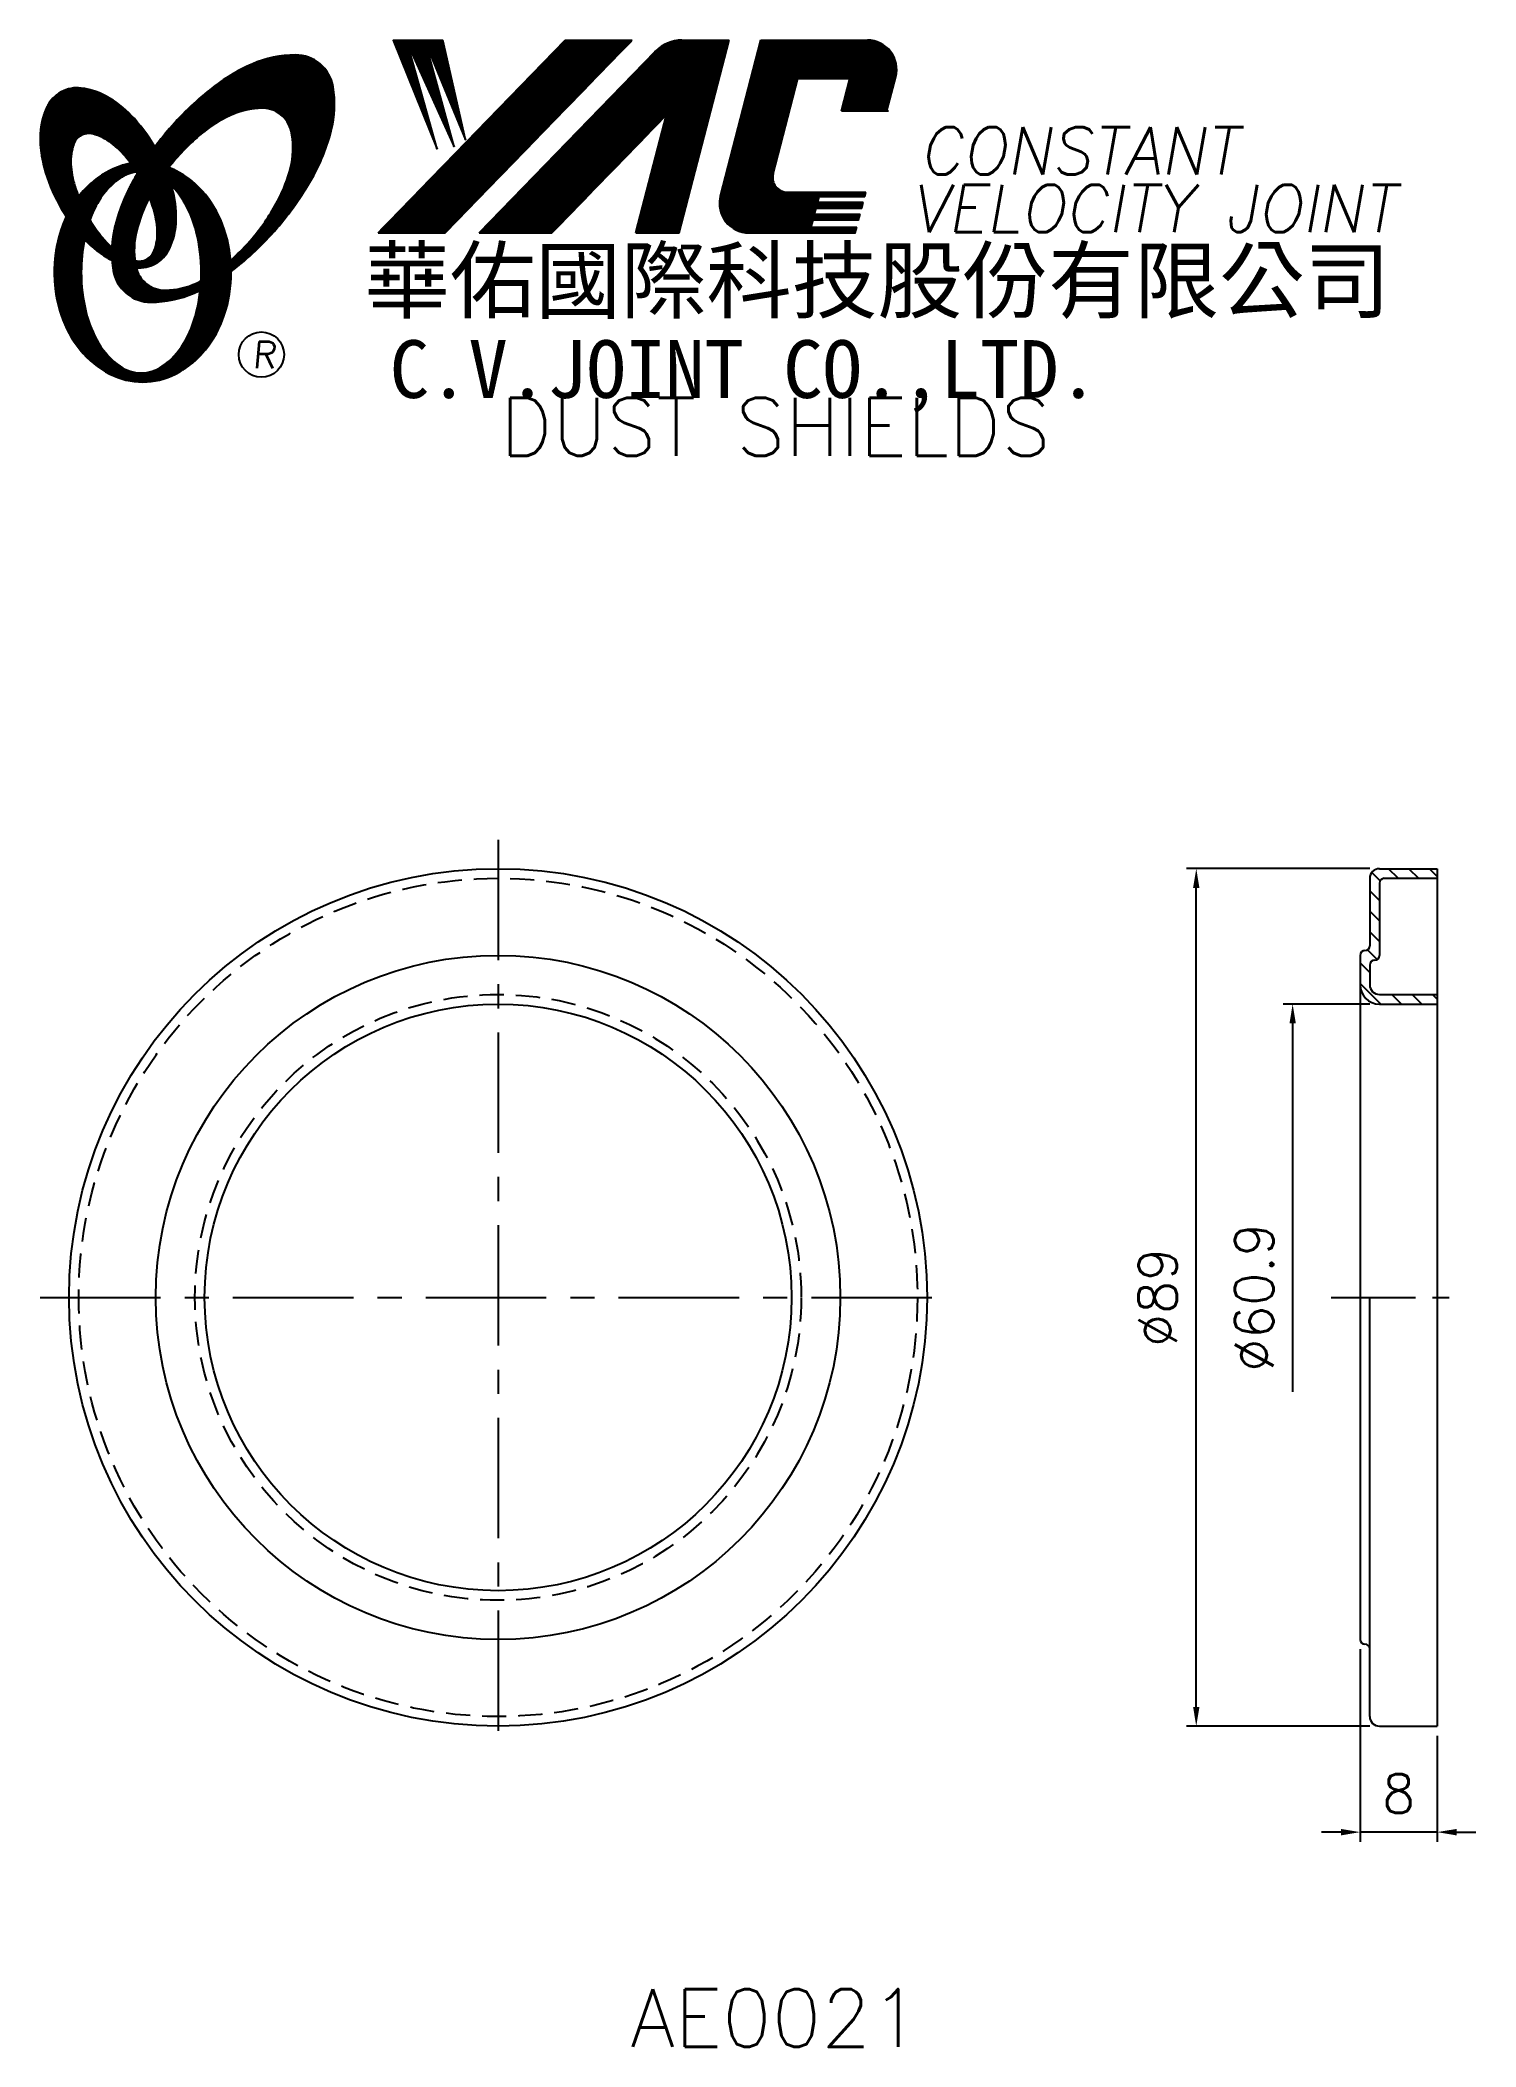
# Model space of a CAD drawing. Extents: x 507 to 656, y 279 to 488.
import ezdxf
from ezdxf.enums import TextEntityAlignment as Align

# ---------------------------------------------------------------- set-up
doc = ezdxf.new("R2010")
doc.units = 0
doc.header["$LTSCALE"] = 10
doc.header["$MEASUREMENT"] = 0
doc.linetypes.add('CENTER', pattern=[2, 1.25, -0.25, 0.25, -0.25])
doc.linetypes.add('HIDDEN', pattern=[0.375, 0.25, -0.125])
doc.layers.get('0').update_dxf_attribs({"linetype": 'CONTINUOUS'})
doc.layers.get('DEFPOINTS').update_dxf_attribs({"linetype": 'CONTINUOUS'})
doc.layers.add('4', color=7, linetype='CONTINUOUS')
doc.styles.add('CHINA', font='KAIU.TTF')
doc.styles.add('ITALICC', font='simplex.shx')
doc.dimstyles.new('STANDARD$0', dxfattribs={"dimtxt": 4, "dimasz": 2, "dimexe": 1, "dimexo": 1, "dimgap": 2, "dimtad": 1, "dimdec": 4, "dimzin": 10, "dimtxsty": 'ITALICC', "dimcen": 2, "dimclrd": 5, "dimclre": 5, "dimclrt": 18, "dimaunit": 1, "dimazin": 3, "dimtp": 0.1, "dimtfac": 0.7, "dimtdec": 4, "dimtmove": 0, "dimatfit": 3, "dimtolj": 1, "dimtzin": 10})
pattern_1 = [(45, (576.283899, 243.916959), (-0.00727476112, 0.00727476112), [])]
pattern_2 = [(45, (407.693354, 280.221369), (-0.00883883476, 0.00883883476), [])]

# ---------------------------------------------------------------- blocks, each defined once
blk = doc.blocks.new('*D4')
at = {"color": 5, "linetype": 'BYBLOCK'}
for p, q in [((644.65, 401.66), (625.65, 401.66)), ((626.65, 314.66), (626.65, 399.66)), ((644.65, 312.66), (625.65, 312.66))]:
    blk.add_line(p, q, dxfattribs=at)
for points in [[(626.32, 399.66), (626.98, 399.66), (626.65, 401.66)], [(626.32, 314.66), (626.98, 314.66), (626.65, 312.66)]]:
    blk.add_solid(points, dxfattribs=at)
at = {"layer": 'DEFPOINTS', "color": 0, "linetype": 'BYBLOCK'}
for p in [(626.65, 401.66), (645.65, 401.66), (645.65, 312.66)]:
    blk.add_point(p, dxfattribs=at)
at = {"color": 18, "linetype": 'BYBLOCK', "insert": (622.65, 357.16), "char_height": 4, "attachment_point": 5, "rotation": 90, "style": 'ITALICC'}
blk.add_mtext('\\A1;∅89', dxfattribs=at)
blk = doc.blocks.new('*D5')
at = {"color": 5, "linetype": 'BYBLOCK'}
for p, q in [((644.65, 387.6), (635.65, 387.6)), ((636.65, 385.6), (636.65, 347.35))]:
    blk.add_line(p, q, dxfattribs=at)
blk.add_solid([(636.32, 385.6), (636.98, 385.6), (636.65, 387.6)], dxfattribs=at)
at = {"layer": 'DEFPOINTS', "color": 0, "linetype": 'BYBLOCK'}
for p in [(636.65, 387.6), (645.65, 387.6), (643.65, 326.72)]:
    blk.add_point(p, dxfattribs=at)
at = {"color": 18, "linetype": 'BYBLOCK', "insert": (632.65, 357.16), "char_height": 4, "attachment_point": 5, "rotation": 90, "style": 'ITALICC'}
blk.add_mtext('\\A1;∅60.9', dxfattribs=at)
blk = doc.blocks.new('*D6')
at = {"color": 5, "linetype": 'BYBLOCK'}
for p, q in [((643.65, 320.66), (643.65, 300.66)), ((651.65, 311.66), (651.65, 300.66)), ((641.65, 301.66), (639.65, 301.66)), ((651.65, 301.66), (643.65, 301.66)), ((653.65, 301.66), (655.65, 301.66))]:
    blk.add_line(p, q, dxfattribs=at)
for points in [[(641.65, 301.99), (641.65, 301.32), (643.65, 301.66)], [(653.65, 301.99), (653.65, 301.32), (651.65, 301.66)]]:
    blk.add_solid(points, dxfattribs=at)
at = {"layer": 'DEFPOINTS', "color": 0, "linetype": 'BYBLOCK'}
for p in [(643.65, 321.66), (651.65, 312.66), (643.65, 301.66)]:
    blk.add_point(p, dxfattribs=at)
at = {"color": 18, "linetype": 'BYBLOCK', "insert": (647.65, 305.66), "char_height": 4, "attachment_point": 5, "style": 'ITALICC'}
blk.add_mtext('\\A1;8', dxfattribs=at)

msp = doc.modelspace()

# ---------------------------------------------------------------- hatches: boundary and pattern name
at = {"layer": '4', "linetype": 'CONTINUOUS'}
h = msp.add_hatch(dxfattribs=at)
h.set_pattern_fill('ANSI31', color=5, scale=0.1, style=0)
h.set_pattern_definition(pattern_2)
h.paths.add_polyline_path([(568.15206, 487.65235), (561.19475, 487.65235), (541.77815, 467.64859), (548.73545, 467.64859)])
h.paths.add_polyline_path([(571.69895, 479.88678), (568.51858, 467.64859), (572.99956, 467.64859), (578.198, 487.65235), (573.30127, 487.65235, 0.202785967), (570.5672, 486.49593), (552.27306, 467.64859), (559.81998, 467.64859)])
h.paths.add_polyline_path([(585.32606, 483.65393), (590.71978, 483.65393), (589.85076, 480.30992), (594.56758, 480.30992), (595.4843, 483.83748, 0.490800957), (592.5341, 487.65235), (581.49978, 487.65235), (577.29273, 471.46346, 0.490800957), (580.24293, 467.64859), (591.27724, 467.64859), (591.43169, 468.2429), (586.71487, 468.2429), (586.90823, 468.98699), (591.62506, 468.98699), (591.78361, 469.59713), (587.06679, 469.59713), (587.22804, 470.2176), (591.94486, 470.2176), (592.10104, 470.81859), (587.38422, 470.81859), (587.54102, 471.42196), (592.25784, 471.42196), (592.37457, 471.87116), (584.23482, 471.87116, -0.490800957), (582.75972, 473.77859)])
h = msp.add_hatch(dxfattribs=at)
h.set_pattern_fill('ANSI31', color=1, scale=0.1, style=0)
h.set_pattern_definition(pattern_2)
h.paths.add_polyline_path([(548.51012, 487.65235), (543.3328, 487.65235), (547.90356, 476.34861), (544.83762, 487.30659), (549.67236, 476.58427), (546.72435, 487.30659), (550.85157, 477.29124)])
h = msp.add_hatch(dxfattribs=at)
h.set_pattern_fill('ANSI31', color=5, scale=0.082305, style=0)
h.set_pattern_definition([(45, (407.693354, 280.221369), (-0.00727476112, 0.00727476112), [])])
h.paths.add_polyline_path([(529.72883, 480.58987, -0.172879177), (531.6703, 479.93131, -0.172879177), (532.75759, 478.19326, -0.104527385), (532.78537, 474.86506, -0.065680101), (531.61584, 471.46311, -0.051823203), (529.17542, 467.62072, -0.044272532), (526.50045, 464.79438, -0.020203161), (526.55404, 463.65647, 0.006517006), (526.95859, 463.96854, 0.049863361), (531.51201, 468.3816, 0.049863361), (535.10165, 473.60877, 0.063682799), (536.92269, 478.23611, 0.103597411), (537.11199, 482.82009, 0.177892575), (535.76338, 485.19036, 0.177892575), (533.20099, 486.12369, 0.103597411), (528.71319, 485.17065, 0.063682799), (524.45545, 482.60157, 0.049863361), (519.90203, 478.18851, 0.016070017), (518.63133, 476.5822, -0.007061632), (518.87861, 476.14517, -0.031648676), (519.83119, 474.10859, -0.008069351), (520.2631, 474.6729, -0.051823203), (523.44148, 477.93136, -0.065680101), (526.48341, 479.85171, -0.104527385)])
h.paths.add_polyline_path([(516.65316, 467.42855, -0.065680101), (517.82269, 470.83051, -0.006063428), (518.06663, 471.30552, 0.027613469), (517.33979, 472.8936, 0.017011252), (516.80637, 473.82857, 0.007829282), (516.31239, 472.96134, 0.063682799), (514.49134, 468.334, 0.103597411), (514.30205, 463.75003, 0.177892575), (515.65065, 461.37975, 0.177892575), (518.21304, 460.44642, 0.103597411), (522.70084, 461.39947, 0.008811776), (523.32781, 461.68954, 0.013922709), (523.40513, 462.65935, -0.009086703), (522.95512, 462.44191, -0.104527385), (519.7097, 461.70375, -0.172879177), (517.76823, 462.36231, -0.172879177), (516.68093, 464.10036, -0.104527385)])
h = msp.add_hatch(dxfattribs=at)
h.set_pattern_fill('ANSI31', color=3, scale=0.082305, style=0)
h.set_pattern_definition(pattern_1)
h.paths.add_polyline_path([(513.93232, 481.64071, 0.106488277), (510.99044, 482.67928, 0.158297415), (508.90024, 482.28424, 0.158297415), (507.44091, 480.73655, 0.106488277), (506.7301, 477.69878, 0.071723199), (507.14814, 474.38583, 0.058080454), (508.69313, 470.57044, 0.058080454), (511.07417, 467.21265, 0.071723199), (513.63941, 465.0749, 0.020895977), (514.1796, 464.77291, -0.030777155), (514.16369, 466.14913, -0.042059526), (513.06734, 467.31189, -0.04691039), (511.44817, 469.79304, -0.04691039), (510.31989, 472.53252, -0.060581117), (509.91779, 474.79459, -0.10187153), (510.22941, 476.88279, -0.185892489), (511.0095, 477.77443, -0.185892489), (512.18614, 477.91255, -0.10187153), (514.08379, 476.98701, -0.060581117), (515.72063, 475.37474, -0.04691039), (517.33979, 472.8936, -0.04691039), (518.46807, 470.15411, -0.060581117), (518.87017, 467.89204, -0.10187153), (518.55855, 465.80384, -0.185892489), (517.77846, 464.9122, -0.185892489), (516.60182, 464.77408, -0.002013383), (516.56102, 464.7847, 0.021593804), (516.68093, 464.10036, 0.006477741), (516.69894, 464.02333, 0.14950097), (518.67149, 464.43137, 0.158297415), (520.13082, 465.97906, 0.106488277), (520.84164, 469.01682, 0.071723199), (520.42359, 472.32978, 0.058080454), (518.87861, 476.14517, 0.058080454), (516.49756, 479.50296, 0.071723199)])
h = msp.add_hatch(dxfattribs=at)
h.set_pattern_fill('ANSI31', color=1, scale=0.082305, style=0)
h.set_pattern_definition(pattern_1)
h.paths.add_polyline_path([(515.02595, 473.31726, -0.120168026), (516.71774, 473.97065, 0.016865385), (516.11798, 474.85339, 0.076648372), (513.96175, 474.13447, 0.104809576), (510.87729, 471.62137, 0.005838257), (510.71035, 471.40917, 0.028089978), (511.44817, 469.79304, 0.014237292), (511.8903, 469.00799, -0.045767751), (512.81548, 470.94483, -0.106890197)])
h.paths.add_polyline_path([(510.99458, 463.56264, -0.048711043), (511.32468, 466.94298, -0.007865741), (511.07417, 467.21265, -0.037695478), (509.4383, 469.33141, 0.03042545), (508.91297, 468.02743, 0.080710289), (508.18754, 463.56264, 0.080710289), (508.91297, 459.09785, 0.089265679), (510.87729, 455.50391, 0.104809576), (513.96175, 452.99081, 0.11926607), (517.37094, 452.16587, 0.11926607), (520.78013, 452.99081, 0.104809576), (523.86459, 455.50391, 0.089265679), (525.82891, 459.09785, 0.080710289), (526.55435, 463.56264, 0.080710289), (525.82891, 468.02743, 0.089265679), (523.86459, 471.62137, 0.104809576), (520.78013, 474.13447, 0.025513357), (520.0869, 474.44722, 0.004818181), (519.83119, 474.10859, -0.023722145), (520.37241, 472.51184, -0.065307489), (521.60759, 470.94483, -0.073950765), (522.92004, 467.7471, -0.060532391), (523.4285, 463.56264, -0.060532391), (522.92004, 459.37818, -0.073950765), (521.60759, 456.18045, -0.106890197), (519.39713, 453.80802, -0.153118262), (517.21154, 453.12265, -0.153118262), (515.02595, 453.80802, -0.106890197), (512.81548, 456.18045, -0.073950765), (511.50303, 459.37818, -0.060532391)])
h = msp.add_hatch(dxfattribs=at)
h.set_pattern_fill('ANSI31', color=5, scale=12, angle=90, style=0)
h.set_pattern_definition([(135, (398.3773, 282.8841), (-1.06066, -1.06066), [])])
h.paths.add_polyline_path([(651.65115, 387.59826), (651.65115, 388.59826), (645.65115, 388.59826, -0.414213562), (644.65115, 389.59826), (644.65115, 391.65826, -0.414213562), (645.15115, 392.15826, 0.414213562), (645.65115, 392.65826), (645.65115, 400.15826, -0.414213562), (646.15115, 400.65826), (651.65115, 400.65826), (651.65115, 401.65826), (645.65115, 401.65826, 0.414213562), (644.65115, 400.65826), (644.65115, 393.65826, -0.414213562), (644.15115, 393.15826, 0.414213562), (643.65115, 392.65826), (643.65115, 389.59826, 0.414213562), (645.65115, 387.59826)])

# ---------------------------------------------------------------- linework, layer by layer
at = {"layer": '4', "color": 5, "linetype": 'CONTINUOUS'}
for p, q in [((541.77815, 467.64859), (561.19475, 487.65235)), ((548.73545, 467.64859), (568.15206, 487.65235)), ((561.19475, 487.65235), (568.15206, 487.65235)), ((572.99956, 467.64859), (578.198, 487.65235)), ((573.30127, 487.65235), (578.198, 487.65235)), ((577.29273, 471.46346), (581.49978, 487.65235)), ((581.49978, 487.65235), (592.5341, 487.65235)), ((552.27306, 467.64859), (570.5672, 486.49593)), ((582.75972, 473.77859), (585.32606, 483.65393)), ((585.32606, 483.65393), (590.71978, 483.65393)), ((589.85076, 480.30992), (590.71978, 483.65393)), ((594.56758, 480.30992), (595.4843, 483.83748)), ((559.81998, 467.64859), (571.69895, 479.88678)), ((568.51858, 467.64859), (571.69895, 479.88678)), ((589.85076, 480.30992), (594.71801, 480.30992)), ((584.23482, 471.87116), (592.37457, 471.87116)), ((587.38422, 470.81859), (587.54102, 471.42196)), ((587.38422, 470.81859), (592.10104, 470.81859)), ((587.54102, 471.42196), (592.25784, 471.42196)), ((591.94486, 470.2176), (592.10104, 470.81859)), ((592.25784, 471.42196), (592.37457, 471.87116)), ((586.71487, 468.2429), (586.90823, 468.98699)), ((586.90823, 468.98699), (591.62506, 468.98699)), ((587.06679, 469.59713), (587.22804, 470.2176)), ((587.06679, 469.59713), (591.78361, 469.59713)), ((587.22804, 470.2176), (591.94486, 470.2176)), ((591.62506, 468.98699), (591.78361, 469.59713)), ((541.77815, 467.64859), (548.73545, 467.64859)), ((552.27306, 467.64859), (559.81998, 467.64859)), ((568.51858, 467.64859), (572.99956, 467.64859)), ((580.24293, 467.64859), (591.27724, 467.64859)), ((586.71487, 468.2429), (591.43169, 468.2429)), ((591.27724, 467.64859), (591.43169, 468.2429))]:
    msp.add_line(p, q, dxfattribs=at)
at = {"layer": '4', "color": 1, "linetype": 'CONTINUOUS'}
for p, q in [((543.3328, 487.65235), (547.90356, 476.34861)), ((543.3328, 487.65235), (548.51012, 487.65235)), ((550.85157, 477.29124), (548.51012, 487.65235)), ((547.90356, 476.34861), (544.83762, 487.30659)), ((544.83762, 487.30659), (549.67236, 476.58427)), ((549.67236, 476.58427), (546.72435, 487.30659)), ((546.72435, 487.30659), (550.85157, 477.29124))]:
    msp.add_line(p, q, dxfattribs=at)
at = {"layer": '4', "color": 5, "linetype": 'CENTER'}
for p, q in [((554.22827, 404.65826), (554.22827, 309.65826)), ((506.72827, 357.15826), (601.72827, 357.15826))]:
    msp.add_line(p, q, dxfattribs=at)
at = {"layer": '4', "color": 7, "linetype": 'CONTINUOUS'}
for p, q in [((644.65115, 400.65826), (644.65115, 393.65826)), ((645.65115, 401.65826), (651.65115, 401.65826)), ((645.65115, 400.15826), (645.65115, 392.65826)), ((646.15115, 400.65826), (651.65115, 400.65826)), ((651.65115, 401.65826), (651.65115, 312.65826)), ((643.65115, 392.65826), (643.65115, 321.65826)), ((644.65115, 391.65826), (644.65115, 389.59826)), ((645.15115, 392.15826), (645.15115, 392.15826)), ((645.65115, 388.59826), (651.65115, 388.59826)), ((645.65115, 387.59826), (651.65115, 387.59826)), ((644.65115, 313.65826), (644.65115, 357.15826)), ((645.65115, 312.65826), (651.65115, 312.65826))]:
    msp.add_line(p, q, dxfattribs=at)
at = {"layer": '4', "color": 5, "linetype": 'CENTER', "ltscale": 0.7}
msp.add_line((640.65115, 357.15826), (654.65115, 357.15826), dxfattribs=at)
at = {"layer": '4', "color": 5, "linetype": 'CONTINUOUS'}
for points in [[(526.55404, 463.65647, 0.006517006), (526.95859, 463.96854, 0.049863361), (531.51201, 468.3816, 0.049863361), (535.10165, 473.60877, 0.063682799), (536.92269, 478.23611, 0.103597411), (537.11199, 482.82009, 0.177892575), (535.76338, 485.19036, 0.177892575), (533.20099, 486.12369, 0.103597411), (528.71319, 485.17065, 0.063682799), (524.45545, 482.60157, 0.049863361), (519.90203, 478.18851, 0.016070017), (518.63133, 476.5822)], [(526.50045, 464.79438, 0.044272532), (529.17542, 467.62072, 0.051823203), (531.61584, 471.46311, 0.065680101), (532.78537, 474.86506, 0.104527385), (532.75759, 478.19326, 0.172879177), (531.6703, 479.93131, 0.172879177), (529.72883, 480.58987, 0.104527385), (526.48341, 479.85171, 0.065680101), (523.44148, 477.93136, 0.051823203), (520.2631, 474.6729, 0.008069351), (519.83119, 474.10859)], [(516.80637, 473.82857, 0.007829282), (516.31239, 472.96134, 0.063682799), (514.49134, 468.334, 0.103597411), (514.30205, 463.75003, 0.177892575), (515.65065, 461.37975, 0.177892575), (518.21304, 460.44642, 0.103597411), (522.70084, 461.39947, 0.008811776), (523.32781, 461.68954, 0.008811776)], [(518.06663, 471.30552, 0.006063428), (517.82269, 470.83051, 0.065680101), (516.65316, 467.42855, 0.104527385), (516.68093, 464.10036, 0.172879177), (517.76823, 462.36231, 0.172879177), (519.7097, 461.70375, 0.104527385), (522.95512, 462.44191, 0.009086703), (523.40513, 462.65935, 0.009086703)]]:
    msp.add_lwpolyline(points, format="xyb", dxfattribs=at)
at = {"layer": '4', "color": 3, "linetype": 'CONTINUOUS'}
for points in [[(516.69894, 464.02333, 0.14950097), (518.67149, 464.43137, 0.158297415), (520.13082, 465.97906, 0.106488277), (520.84164, 469.01682, 0.071723199), (520.42359, 472.32978, 0.058080454), (518.87861, 476.14517, 0.058080454), (516.49756, 479.50296, 0.071723199), (513.93232, 481.64071, 0.106488277), (510.99044, 482.67928, 0.158297415), (508.90024, 482.28424, 0.158297415), (507.44091, 480.73655, 0.106488277), (506.7301, 477.69878, 0.071723199), (507.14814, 474.38583, 0.058080454), (508.69313, 470.57044, 0.058080454), (511.07417, 467.21265, 0.071723199), (513.63941, 465.0749, 0.020895977), (514.1796, 464.77291, 0.020895977)], [(516.56102, 464.7847, 0.002013383), (516.60182, 464.77408, 0.185892489), (517.77846, 464.9122, 0.185892489), (518.55855, 465.80384, 0.10187153), (518.87017, 467.89204, 0.060581117), (518.46807, 470.15411, 0.04691039), (517.33979, 472.8936, 0.04691039), (515.72063, 475.37474, 0.060581117), (514.08379, 476.98701, 0.10187153), (512.18614, 477.91255, 0.185892489), (511.0095, 477.77443, 0.185892489), (510.22941, 476.88279, 0.10187153), (509.91779, 474.79459, 0.060581117), (510.31989, 472.53252, 0.04691039), (511.44817, 469.79304, 0.04691039), (513.06734, 467.31189, 0.042059526), (514.16369, 466.14913, 0.042059526)]]:
    msp.add_lwpolyline(points, format="xyb", dxfattribs=at)
at = {"layer": '4', "color": 1, "linetype": 'CONTINUOUS'}
for points in [[(509.4383, 469.33141, 0.03042545), (508.91297, 468.02743, 0.080710289), (508.18754, 463.56264, 0.080710289), (508.91297, 459.09785, 0.089265679), (510.87729, 455.50391, 0.104809576), (513.96175, 452.99081, 0.11926607), (517.37094, 452.16587, 0.11926607), (520.78013, 452.99081, 0.104809576), (523.86459, 455.50391, 0.089265679), (525.82891, 459.09785, 0.080710289), (526.55435, 463.56264, 0.080710289), (525.82891, 468.02743, 0.089265679), (523.86459, 471.62137, 0.104809576), (520.78013, 474.13447, 0.025513357), (520.0869, 474.44722, 0.025513357)], [(516.11798, 474.85339, 0.076648372), (513.96175, 474.13447, 0.104809576), (510.87729, 471.62137, 0.005838257), (510.71035, 471.40917, 0.005838257)], [(516.71774, 473.97065, 0.120168026), (515.02595, 473.31726, 0.106890197), (512.81548, 470.94483, 0.045767751), (511.8903, 469.00799, 0.045767751)], [(511.32468, 466.94298, 0.048711043), (510.99458, 463.56264, 0.060532391), (511.50303, 459.37818, 0.073950765), (512.81548, 456.18045, 0.106890197), (515.02595, 453.80802, 0.153118262), (517.21154, 453.12265, 0.153118262), (519.39713, 453.80802, 0.106890197), (521.60759, 456.18045, 0.073950765), (522.92004, 459.37818, 0.060532391), (523.4285, 463.56264, 0.060532391), (522.92004, 467.7471, 0.073950765), (521.60759, 470.94483, 0.065307489), (520.37241, 472.51184)]]:
    msp.add_lwpolyline(points, format="xyb", dxfattribs=at)
at = {"layer": '4', "color": 5, "linetype": 'CONTINUOUS'}
msp.add_circle((529.67518, 455.01692), 2.35282, dxfattribs=at)
at = {"layer": '4', "color": 7, "linetype": 'CONTINUOUS'}
for radius in [44.5, 35.5, 30.44]:
    msp.add_circle((554.22827, 357.15826), radius, dxfattribs=at)
at = {"layer": '4', "color": 5, "linetype": 'HIDDEN'}
for radius in [43.5, 31.44]:
    msp.add_circle((554.22827, 357.15826), radius, dxfattribs=at)
at = {"layer": '4', "color": 5, "linetype": 'CONTINUOUS'}
for centre, radius, start, end in [((573.30127, 483.84211), 3.81024, 90, 135.8533387), ((592.5341, 484.60416), 3.04819, 345.4326059, 90), ((584.23482, 473.39525), 1.5241, 165.4326059, 270), ((580.24293, 470.69678), 3.04819, 165.4326059, 270)]:
    msp.add_arc(centre, radius, start, end, dxfattribs=at)
at = {"layer": '4', "color": 7, "linetype": 'CONTINUOUS'}
for centre, radius, start, end in [((645.65115, 400.65826), 1, 90, 180), ((646.15115, 400.15826), 0.5, 90, 180), ((644.15115, 393.65826), 0.5, 270, 0), ((644.15115, 392.65826), 0.5, 90, 180), ((645.15115, 391.65826), 0.5, 90, 180), ((645.15115, 392.65826), 0.5, 270, 0), ((645.65115, 389.59826), 2, 180, 270), ((645.65115, 389.59826), 1, 180, 270), ((644.15115, 321.65826), 0.5, 180, 270), ((644.15115, 320.65826), 0.5, 0, 90), ((645.65115, 313.65826), 1, 180, 270)]:
    msp.add_arc(centre, radius, start, end, dxfattribs=at)

# ---------------------------------------------------------------- texts
at = {"layer": '4', "color": 5, "linetype": 'CONTINUOUS', "style": 'ITALICC'}
for s, height, oblique, p in [('CONSTANT', 4.9, 10, (597.92696, 473.71906)), ('VELOCITY JOINT', 4.9, 10, (597.04873, 467.72368)), ('R', 2.75625, 5, (528.7165, 453.60732))]:
    msp.add_text(s, height=height, dxfattribs=dict(at, oblique=oblique)).set_placement(p)
at = {"layer": '4', "color": 7, "linetype": 'CONTINUOUS', "style": 'CHINA'}
for s, height, p in [('華佑國際科技股份有限公司', 6.5, (540.36479, 459.45874)), ('C.V.JOINT CO.,LTD.', 6, (542.99342, 450.51253))]:
    msp.add_text(s, height=height, dxfattribs=at).set_placement(p)
at = {"layer": '4', "color": 18, "linetype": 'CONTINUOUS', "style": 'ITALICC'}
for s, p in [('DUST SHIELDS', (582.99615, 444.51971)), ('AE0021', (582.99615, 279.37231))]:
    msp.add_text(s, height=6, dxfattribs=at).set_placement(p, align=Align.CENTER)

# ---------------------------------------------------------------- dimensions: what is measured, and where the dimension line sits
at = {"layer": '4', "color": 7, "linetype": 'CONTINUOUS'}
dim = msp.add_linear_dim(base=(626.65112, 401.65826), p1=(645.65115, 312.65826), p2=(645.65115, 401.65826), angle=90, text='%%C89', dimstyle='STANDARD$0', dxfattribs=at)
dim.commit()
dim.dimension.update_dxf_attribs({"geometry": '*D4', "text_midpoint": (622.65112, 357.15826)})
dim = msp.add_linear_dim(base=(636.65114, 387.59826), p1=(643.65115, 326.71826), p2=(645.65115, 387.59826), angle=90, text='%%C60.9', dimstyle='STANDARD$0', override={"dimcen": -2, "dimse1": 1, "dimsd1": 1}, dxfattribs=at)
dim.commit()
dim.dimension.update_dxf_attribs({"geometry": '*D5', "text_midpoint": (632.65114, 357.15826)})
dim = msp.add_linear_dim(base=(643.65115, 301.65826), p1=(651.65115, 312.65826), p2=(643.65115, 321.65826), text='8', dimstyle='STANDARD$0', dxfattribs=at)
dim.commit()
dim.dimension.update_dxf_attribs({"geometry": '*D6', "text_midpoint": (647.65115, 305.65826)})

doc.saveas('drawing.dxf')
